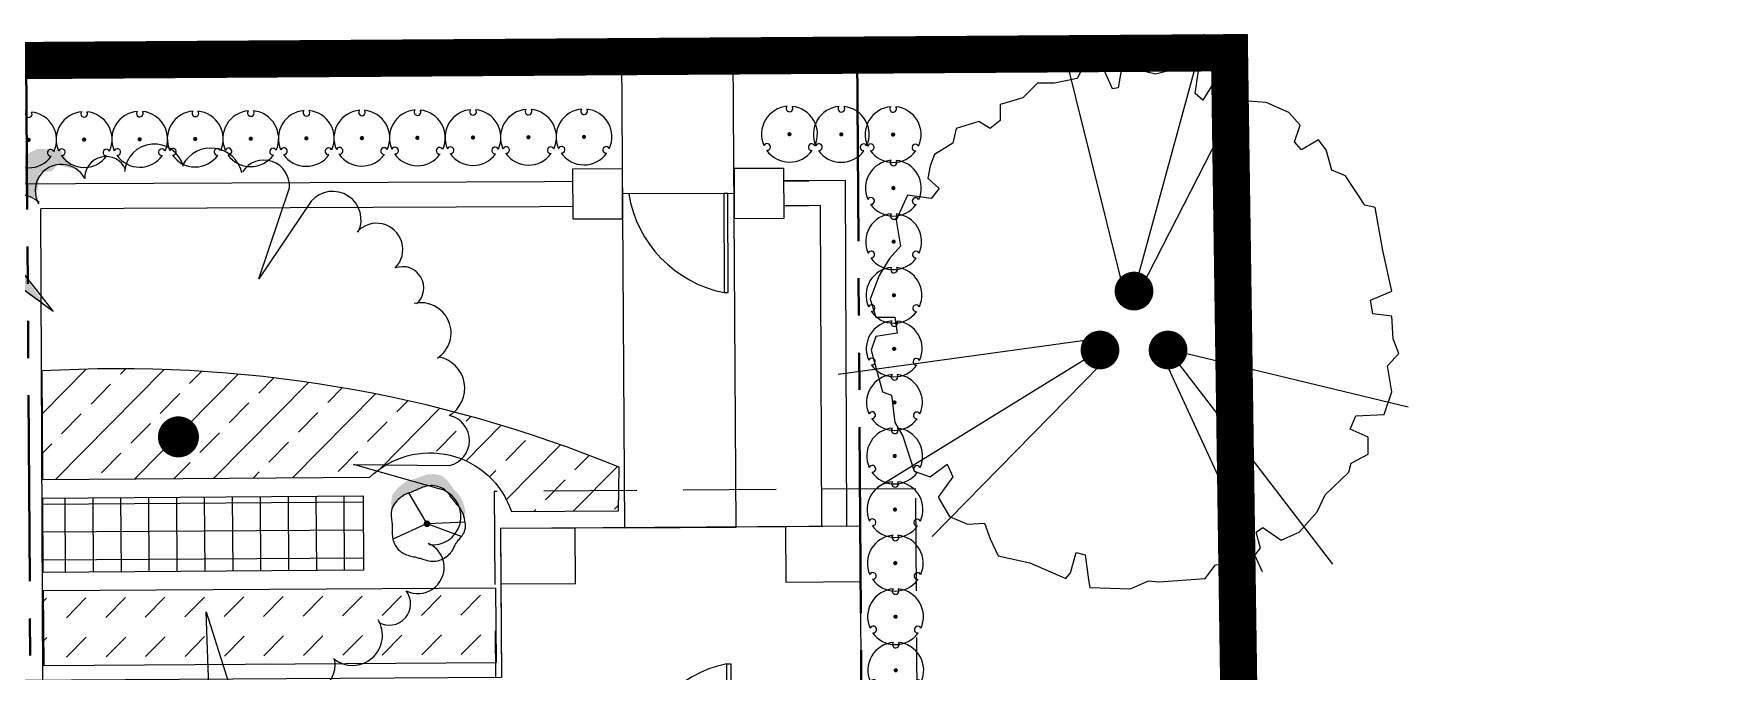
# Model space of a CAD drawing. Header units: feet. Extents: x 919634 to 928945, y 707022 to 708026.
# Drawn here: x 920914.06 to 920959.39, y 707584.2 to 707601.35 of the extents above; entities that cross this region are included whole.
import ezdxf

# ---------------------------------------------------------------- set-up
doc = ezdxf.new("R2010")
doc.units = ezdxf.units.FT
doc.header["$LTSCALE"] = 20
doc.header["$MEASUREMENT"] = 0
for name, pattern in [('PHANTOM2', [1.25, 0.625, -0.125, 0.125, -0.125, 0.125, -0.125]), ('Site Plan$0$HIDDEN2', [0.1875, 0.125, -0.0625]), ('Site Plan$0$PHANTOM2', [1.25, 0.625, -0.125, 0.125, -0.125, 0.125, -0.125])]:
    doc.linetypes.add(name, pattern=pattern)
doc.layers.add('-u-site-propline', color=7, linetype='PHANTOM2', true_color=0xd10000)
for name, color, linetype in [('-u-site-xref', 7, 'Continuous'), ('LK-SHRB-035M', 4, 'Continuous'), ('LK-SHRB-TRNK', 3, 'Continuous'), ('LK-TREE-013M', 6, 'Continuous'), ('LK-TREE-025M', 2, 'Continuous'), ('LK-TREE-035M', 123, 'Continuous'), ('LK-TREE-050M', 2, 'Continuous'), ('LK-TREE-TRNK', 32, 'Continuous'), ('LP-SHRB', 7, 'Continuous'), ('LP-TREE', 15, 'Continuous'), ('Site Plan$0$-u-site-bldg-slab', 6, 'Continuous'), ('Site Plan$0$-u-site-bldg_interior', 252, 'Continuous'), ('Site Plan$0$-u-site-fence', 4, 'Site Plan$0$FENCELINE1'), ('Site Plan$0$-u-site-wall', 4, 'Continuous'), ('Site Plan$0$A-DOOR', 253, 'Continuous'), ('Site Plan$0$SP-BLDG-ROOF ABOVE', 4, 'Site Plan$0$HIDDEN2'), ('x-RL TH7-LP Block$0$LK-SHRB-013M', 253, 'Continuous'), ('x-RL TH7-LP Block$0$LK-SHRB-035M', 253, 'Continuous'), ('x-RL TH7-LP Block$0$LK-SHRB-TRNK', 253, 'Continuous'), ('x-RL TH7-LP Block$0$LK-TREE-050M', 253, 'Continuous'), ('x-RL TH7-LP Block$0$LK-TREE-TRNK', 253, 'Continuous'), ('x-RL TH7-LP Block$0$LP-PATT-SHAR', 253, 'Continuous'), ('x-RL TH7-LP Block$0$LP-SHAR-BRDR-CONT', 253, 'Continuous'), ('x-RL TH7-LP Block$0$LP-SHRB', 253, 'Continuous'), ('x-RL TH7-LP Block$0$LP-TREE', 253, 'Continuous')]:
    doc.layers.add(name, color=color, linetype=linetype)
for name, color, linetype, lineweight in [('Site Plan$0$SP-LOT LINES', 252, 'Site Plan$0$PHANTOM2', 40), ('Site Plan$0$SP-SIDEWALK', 2, 'Continuous', 25), ('SP-BUILDING-FOOTPRINT', 1, 'Continuous', 25)]:
    doc.layers.add(name, color=color, linetype=linetype, lineweight=lineweight)
for name, color, linetype, plot in [('x-RL TH7-LP Block$0$-u-site-no_plot', 253, 'Continuous', False), ('x-RL TH7-LP Block$0$LK-SHRB-SHAD', 253, 'Continuous', False), ('x-RL TH7-LP Block$0$LK-TREE-SHAD', 253, 'Continuous', False)]:
    doc.layers.add(name, color=color, linetype=linetype, plot=plot)
doc.layers.get('-u-site-xref').off()
doc.linetypes.add('Site Plan$0$FENCELINE1', pattern='A,0.25,-0.1,[133,ltypeshp.shx,S=0.1,R=0,X=-0.1,Y=0],-0.1,1', length=1.45)

# ---------------------------------------------------------------- blocks, each defined once
blk = doc.blocks.new('Site Plan$0$_Details_TH7_wall')
at = {"layer": 'Site Plan$0$-u-site-fence'}
for p, q in [((-10.64164852327471, -3.407745913852223), (-10.62215398417317, -6.407682573674428)), ((-10.64056549425542, -3.574409061703784), (-10.62323701330962, -6.241019425707211))]:
    blk.add_line(p, q, dxfattribs=at)
blk.add_lwpolyline([(-7.975837739973308, -3.671678568964944), (-7.976582323064244, -3.557097654835709), (-10.64056549425542, -3.574409061703784), (-10.63982091116449, -3.688989975833019)], close=True, dxfattribs=at)
blk.add_arc((-11.15602003867887, -3.04346506160615), 3.241637188778277, 279.4598342762083, 348.8256528219854, dxfattribs=at)
at = {"layer": 'Site Plan$0$-u-site-wall'}
for p, q in [((-1.699208916979842, -0.3519325904780999), (-10.99784190370701, -0.4171858580084518)), ((-10.99784190370701, -0.4171858580084518), (-10.97682703589089, -3.410445488174446)), ((-1.692903444869444, -1.021904838620685), (-10.32315458671656, -1.082467728760093)), ((-10.32315458671656, -1.082467728760093), (-10.30684349336661, -3.405743866460398)), ((-10.98534901116583, -2.069951096031087), (-10.98970279156544, -1.399965241962219)), ((-10.31536315709696, -2.06559731563147), (-10.31971693749658, -1.395611461562602)), ((-10.95576902327593, -6.4098505100701), (-10.8145652905805, -26.41285651654471)), ((-10.28578304022085, -6.405496728373691), (-10.17542641807813, -22.03868225950282)), ((2.504230373771861, -21.94970261747949, 1.984302712578308e-08), (-10.17542641796172, -22.03868225961924, 1.984302712585061e-08))]:
    blk.add_line(p, q, dxfattribs=at)
for points in [[(-11.320341938025642, -2.07212798622976), (-11.311634377227165, -3.412099694251083), (-9.971662669205841, -3.403392133452606), (-9.980370230004318, -2.0634204254312833)], [(-11.292139838125625, -6.412036354073288), (-11.283432277327147, -7.752008062094611), (-9.943460569305824, -7.743300501296135), (-9.952168130104301, -6.403328793274811)]]:
    blk.add_wipeout(points).dxf.layer = 'Site Plan$0$-u-site-wall'
for points in [[(-11.32034193802564, -2.07212798622976), (-11.31163437722716, -3.412099694251083), (-9.971662669205841, -3.403392133452606), (-9.980370230004318, -2.063420425431283)], [(-11.29213983812562, -6.412036354073289), (-11.28343227732715, -7.752008062094611), (-9.943460569305824, -7.743300501296134), (-9.952168130104301, -6.403328793274811)]]:
    blk.add_lwpolyline(points, close=True, dxfattribs=at)
blk = doc.blocks.new('*U239')
at = {"layer": 'Site Plan$0$A-DOOR'}
blk.add_lwpolyline([(-28.625, -31.96847301748949), (-30, -31.96847301748949), (-30, 0), (-28.625, 0)], close=True, dxfattribs=at)
blk.add_arc((-36.41138767640513, 6.143921902290211), 38.89964626533935, 281.5466680525947, 350.9124866484809, dxfattribs=at)
blk = doc.blocks.new('Site Plan')
at = {"layer": 'Site Plan$0$-u-site-bldg-slab'}
for p, q in [((920934.2773987101, 707588.0888524627, 7.807863672923385e-08), (920928.6108517931, 707588.0520129928, 7.807863672923385e-08)), ((920926.6206120119, 707586.5442215626, 8.322686799785734e-07), (920926.6368983892, 707584.039095356, 7.807863672923385e-08))]:
    blk.add_line(p, q, dxfattribs=at)
at = {"layer": 'Site Plan$0$-u-site-bldg_interior'}
for p, q in [((920928.6108517931, 707588.0520129928, 7.807863672923385e-08), (920926.6108940576, 707588.039010827, 7.807863672923385e-08)), ((920926.6108940576, 707588.039010827, 7.807863672923385e-08), (920926.6206120119, 707586.5442215626, 8.322686799785734e-07)), ((920928.6205697474, 707586.5572237284, 8.322686799785734e-07), (920928.6108517931, 707588.0520129928, 7.807863672923385e-08)), ((920936.2772806216, 707588.101857663, 3.886613272988031e-07), (920934.2773987101, 707588.0888524627, 7.807863672923385e-08)), ((920934.2871166645, 707586.5940631983, 8.322686799785734e-07), (920934.2773987101, 707588.0888524627, 7.807863672923385e-08)), ((920936.2772806216, 707588.101857663, 3.886613272988031e-07), (920936.2869985758, 707586.6070683987, 1.142851370548143e-06)), ((920928.6205697474, 707586.5572237284, 8.322686799785734e-07), (920926.6206120119, 707586.5442215626, 8.322686799785734e-07)), ((920936.2869985758, 707586.6070683987, 1.142851374652229e-06), (920934.2871166645, 707586.5940631983, 8.322686799785734e-07))]:
    blk.add_line(p, q, dxfattribs=at)
at = {"layer": 'Site Plan$0$SP-BLDG-ROOF ABOVE', "elevation": 7.807863672923385e-08}
blk.add_lwpolyline([(920936.3618705237, 707575.102129348), (920937.8617746473, 707575.1118847368), (920937.7707595134, 707589.1115847033), (920926.4377298361, 707589.0379061945), (920926.4702352446, 707584.0380118424)], dxfattribs=at)
at = {"layer": 'Site Plan$0$SP-LOT LINES', "ltscale": 0.4, "elevation": 7.807863672923385e-08}
blk.add_lwpolyline([(920913.862083865, 707600.6230623508), (920936.1949452445, 707600.7682532028), (920936.8060470392, 707506.7702396355), (920914.4731856597, 707506.6250487836)], close=True, dxfattribs=at)
at = {"layer": 'Site Plan$0$SP-SIDEWALK', "elevation": 7.807863672923385e-08}
blk.add_lwpolyline([(920932.8617085185, 707600.7465830965), (920929.8617719153, 707600.7270798477), (920929.944119038, 707588.0606826205), (920932.9440556412, 707588.0801858694)], close=True, dxfattribs=at)
at = {"layer": 'Site Plan$0$-u-site-bldg_interior', "xscale": 0.08333333333333329, "yscale": 0.08333333333333329, "zscale": 0.08333333333333329, "rotation": 180.372487237565}
blk.add_blockref('*U239', (920930.3186799377, 707581.726084177, 1.819221445774341e-07), dxfattribs=at)
at = {"layer": 'Site Plan$0$-u-site-wall', "rotation": 269.8332824135965}
blk.add_blockref('Site Plan$0$_Details_TH7_wall', (920936.2639929139, 707586.3992919996, 5.823512418688203e-08), dxfattribs=at)
blk = doc.blocks.new('x-RL TH7-LP Block$0$SHRUB-LRG-121')
at = {"layer": 'x-RL TH7-LP Block$0$LK-SHRB-SHAD'}
blk.add_hatch(color=256, dxfattribs=at).paths.add_polyline_path([(0.2065465789053249, 0.499285902393737), (0.2951794070149774, 0.5079279536462238), (0.411915319333076, 0.4906438459901814), (0.5243276808678559, 0.397741762831771), (0.5999898483938679, 0.2918765950680324), (0.6432253726944523, 0.1579247517193387), (0.6994315575786629, -0.001953250537884088), (0.703755108361996, -0.1099789298269798), (0.6778137954283778, -0.2158440975907219), (0.6107987294690176, -0.2914620730930899), (0.4746068345091103, -0.3930062126550524), (0.4097535480582408, -0.4578216202285113), (0.2908558562316514, -0.5161554880748369), (0.1676346053880735, -0.5464026751851456), (0.08764888707872842, -0.5420816469833696), (0.06386934541994549, -0.5312790790544568), (0.1525021735295979, -0.5075134316712848), (0.2389732221307597, -0.4578216202285113), (0.3146353896567717, -0.3908456959786335), (0.4184006496248998, -0.3173882371526879), (0.5027099187175637, -0.222325637317855), (0.5394601209599799, -0.1359050938865778), (0.5394601209599799, -0.008434790265017256), (0.5048716982260544, 0.1017514005494355), (0.4637979534339678, 0.1838509157789332), (0.431371310208533, 0.276753004088409), (0.3665180237576635, 0.3847786833775082), (0.2886940767231607, 0.4560756306780966), (0.2411350016392504, 0.4841623062630482)])
at = {"layer": 'x-RL TH7-LP Block$0$LK-SHRB-013M'}
for p, q in [((-0.2098530739028206, 0.4809741930429254), (0.002837181159428326, 0.004674438082567178)), ((0.02411054094827492, 0.011761417733549), (0.4392924265207689, 0.2544689060083254)), ((0.002837181159428326, 0.004674438082567178), (-0.1833047622509838, -0.4896424062422291))]:
    blk.add_line(p, q, dxfattribs=at)
at = {"layer": 'x-RL TH7-LP Block$0$LK-SHRB-035M'}
blk.add_line((0.002837181159428326, -0.00418428843384433), (0.02518236886833591, -0.5396977819131603), dxfattribs=at)
blk.add_lwpolyline([(0.3657733124828653, -0.35104675494226), (0.3815805365216605, -0.3398224485478138), (0.3984144767265718, -0.327644928642151), (0.4158459435518083, -0.3143925663024838), (0.4334457474515645, -0.2999437326060139), (0.4507846988800637, -0.2841767986299537), (0.4674336082915005, -0.2669701354515119), (0.4829632861400981, -0.2482021141479045), (0.4969445428800441, -0.2277511057963295), (0.5090221857100872, -0.2055785103113124), (0.5191370088070641, -0.181977842956595), (0.5273038030923587, -0.157325647833229), (0.5335373594873332, -0.1319984690422693), (0.5378524689133641, -0.1063728506847603), (0.5402639222918211, -0.08082533686176063), (0.5407865105440806, -0.05573247167431816), (0.5394350245915192, -0.03147079922348794), (0.536275354923454, -0.008348851016915404), (0.5315777903010783, 0.01359689181135337), (0.5256637190535045, 0.03439796072068546), (0.5188545295098805, 0.05408588717044083), (0.511471609999326, 0.07269220261998655), (0.5038363488509816, 0.09024843852867548), (0.4962701343939813, 0.1067861263558783), (0.4890943549574445, 0.1223367975609513), (0.4825563381064555, 0.1369648516656667), (0.4766071683498154, 0.1508661604414172), (0.4711238694322759, 0.1642694637220075), (0.4659834650985957, 0.1774035013412316), (0.4610629790935121, 0.190497013132898), (0.456239435161784, 0.2037787389308043), (0.4513898570481558, 0.2174774185687482), (0.4463912684973721, 0.2318217918805381), (0.441103597414795, 0.2469884512149925), (0.4353183883481648, 0.2629453989810351), (0.4288100900058325, 0.2796084901026141), (0.4213531510961417, 0.2968935795036778), (0.4127220203274362, 0.3147165221081671), (0.4026911464080811, 0.3329931728400304), (0.391034978046406, 0.3516393866232121), (0.3775279639507758, 0.3705710183816642), (0.3620217693270575, 0.3896513068901406), (0.3446769253713242, 0.4085330263266691), (0.3257311797771578, 0.4268163347200868), (0.3054222802381474, 0.4441013900992274), (0.2839879744478893, 0.4599883504929316), (0.2616660100999724, 0.4740773739300366), (0.238694134887993, 0.4859686184393794), (0.2153100965055472, 0.4952622420497939), (0.1917475925335239, 0.5016977528998616), (0.1682241201020815, 0.505572059567136), (0.1449531262286641, 0.5073214207389043), (0.1221480579307368, 0.5073820951024572), (0.1000223622257579, 0.5061903413450857), (0.07878948613117842, 0.5041824181540839), (0.05866287666444947, 0.5017945842167428), (0.03985598084303632, 0.4994630982203496), (0.02248366055935236, 0.497542796593585), (0.006266437205681541, 0.4960628267306575), (-0.009173752950729863, 0.4949709137671725), (-0.02421497364264269, 0.4942147828387213), (-0.03923528860280356, 0.4937421590809024), (-0.05461276156398043, 0.4935007676293139), (-0.0707254562589128, 0.493438333619558), (-0.08795143642037573, 0.4935025821872294), (-0.1065660895111904, 0.4936041247113003), (-0.1264340979145473, 0.4935051175442382), (-0.1473174677437044, 0.4929306032818879), (-0.1689782051119195, 0.491605624520087), (-0.1911783161324578, 0.4892552238546806), (-0.2136798069185772, 0.4856044438815097), (-0.2362446835835428, 0.4803783271964157), (-0.2586349522406195, 0.4733019163952399), (-0.28062070960695, 0.4641738346543072), (-0.3020044148152365, 0.4530870274718488), (-0.3225966176020663, 0.4402080209265833), (-0.3422078677040261, 0.4257033410972291), (-0.3606487148577031, 0.4097395140625011), (-0.3777297087996843, 0.3924830659011107), (-0.3932613992665566, 0.37410052269178), (-0.4070543359949141, 0.3547584105132238), (-0.4189846554291066, 0.3346415083351673), (-0.4291908408445835, 0.3140076066914048), (-0.4378769622245784, 0.293132749006741), (-0.4452470895522964, 0.2722929787059769), (-0.451505292810964, 0.2517643392139171), (-0.4568556419838004, 0.2318228739553625), (-0.461502207054032, 0.2127446263551214), (-0.4656490580048782, 0.1948056398379947), (-0.4694891977182891, 0.1781690378778826), (-0.4731713606711594, 0.1625462641450675), (-0.4768332142391358, 0.1475358423589199), (-0.4806124257978439, 0.1327362962388214), (-0.4846466627229091, 0.1177461495041427), (-0.4890735923899712, 0.1021639258742653), (-0.4940308821746626, 0.08558814906856327), (-0.4996561994526161, 0.06761734280640752), (-0.5059803350152947, 0.04795023198010284), (-0.5126065733175551, 0.02668634617363708), (-0.519031322230056, 0.00402541614392149), (-0.5247509896234988, -0.01983282735213265), (-0.5292619833685421, -0.04468865355761409), (-0.5320607113358804, -0.070342331715608), (-0.5326435813961865, -0.09659413106920312), (-0.5305070014201405, -0.1232443208614882), (-0.5253009075472193, -0.1500657602906834), (-0.517289348992108, -0.1767216683755279), (-0.5068899032382888, -0.2028478540898924), (-0.4945201477692436, -0.2280801264076509), (-0.4805976600684474, -0.2520542943026705), (-0.4655400176193822, -0.2744061667488253), (-0.4497647979055373, -0.2947715527199861), (-0.4336895784103874, -0.3127862611900234), (-0.417675376585116, -0.328206366086075), (-0.4018569697517407, -0.3412690011483335), (-0.3863125751999661, -0.352331565070255), (-0.3711204102195111, -0.3617514565453028), (-0.3563586921000876, -0.3698860742669261), (-0.3421056381314074, -0.3770928169285881), (-0.3284394656031822, -0.383729083223745), (-0.3154383918051309, -0.3901522718458565), (-0.3031309360368155, -0.3966813471353809), (-0.291346825637234, -0.4034815360208093), (-0.2798660899552345, -0.4106796310776275), (-0.2684687583396652, -0.4184024248813252), (-0.2569348601393813, -0.4267767100073954), (-0.2450444247032308, -0.4359292790313241), (-0.232577481380055, -0.4459869245286043), (-0.219314059518716, -0.4570764390747222), (-0.2050514160916777, -0.4692157957703103), (-0.1896557185658807, -0.4819876898165489), (-0.1730103620318957, -0.4948659969397617), (-0.1549987415802647, -0.5073245928662686), (-0.1355042523015726, -0.5188373533223931), (-0.1144102892863614, -0.5288781540344552), (-0.09160024762520891, -0.5369208707287783), (-0.06695752240866426, -0.5424393791316859), (-0.04048119930575922, -0.5450505099464706), (-0.01263312629937019, -0.5449429137843325), (0.01600915804914393, -0.5424481962334475), (0.04486811517845268, -0.5378979628819813), (0.07336620652719716, -0.5316238193181171), (0.1009258935340398, -0.5239573711300203), (0.1269696376376288, -0.5152302239058635), (0.1509199002766195, -0.5057739832338264), (0.1723440149706832, -0.4958832636724217), (0.1913888035635622, -0.4857047156615764), (0.208345959980015, -0.4753479986115536), (0.2235071781447999, -0.464922771932617), (0.2371641519826824, -0.4545386950350405), (0.2496085754184136, -0.4443054273290805), (0.2611321423767592, -0.4343326282250146), (0.2720265467824774, -0.4247299571331027), (0.282572228871615, -0.4155614766450064), (0.2930046141253513, -0.4067088620779806), (0.3035478743361608, -0.3980081919306642), (0.3144261812965183, -0.3892955447016995), (0.3258637067988985, -0.3804069988897325), (0.338084622635769, -0.3711786329934093), (0.3513131005996044, -0.3614465255113686)], close=True, dxfattribs=at)
at = {"layer": 'x-RL TH7-LP Block$0$LK-SHRB-TRNK', "const_width": 0.046875}
blk.add_lwpolyline([(-0.0234375, 0, 1), (0.0234375, 0, 1)], format="xyb", close=True, dxfattribs=at)
blk = doc.blocks.new('x-RL TH7-LP Block$0$TREE-SIMP-024')
at = {"layer": 'x-RL TH7-LP Block$0$LK-TREE-SHAD'}
blk.add_hatch(color=256, dxfattribs=at).paths.add_polyline_path([(0.1890392876505302, -0.4914625425579686), (0.2122538417685007, -0.5256094872272712), (0.2532375141730938, -0.5283298083166699), (0.3119894994224524, -0.5023558214439703), (0.3488751212994714, -0.5037111922460724), (0.3748395371480342, -0.4777467763975238), (0.4103546213606251, -0.4941301901573638), (0.4458784854625435, -0.4804583228024413), (0.4499869085587704, -0.4463034049931593), (0.4827752814527457, -0.4435615268122319), (0.5237645425420112, -0.4271557661335734), (0.5374364046921016, -0.3916319072365013), (0.4677999237022448, -0.2646004044787063), (0.4814606117391236, -0.2673287123739385), (0.5811675407061045, -0.3424377704076562), (0.6358238768052615, -0.3069019339042427), (0.6249050584882809, -0.2713852550636489), (0.6563316736071556, -0.2536161387256897), (0.6905033561629352, -0.1921294586080649), (0.6754793072618952, -0.1798385099472739), (0.6932444327993608, -0.1620733844098154), (0.7151139873763555, -0.1238148273882871), (0.7082908266705772, -0.09785999622977926), (0.6932723684028588, -0.06644295733990191), (0.7124048371439358, -0.04457898493521384), (0.7206121090560202, -0.009056715461291276), (0.6905616235424645, 0.007328289670340382), (0.7329206188030071, 0.03602978614996744), (0.7370298401875459, 0.07291700591118655), (0.7179093405918024, 0.09203750550695133), (0.676924078764074, 0.08929323635833697), (0.7124583154346453, 0.1384849718098451), (0.7029036562701094, 0.1671713118368103), (0.6687575131452945, 0.193118164650528), (0.6564657629400017, 0.2054099148558279), (0.5362310864248627, 0.1589257265477073), (0.5335043751062472, 0.1780510184884818), (0.6455525333076935, 0.2600526754644719), (0.629173911892849, 0.311961547954219), (0.5868252892009878, 0.3187799195711634), (0.5800021304438587, 0.3447347591907146), (0.5417667199370442, 0.4021018401502943), (0.5253745262878908, 0.4075616432481155), (0.5089783437868505, 0.3993599652255568), (0.5035185354842042, 0.4157521536698852), (0.4693747885318942, 0.4498959006221668), (0.4488845495600344, 0.4567206592121238), (0.4038004408650693, 0.4526090468599193), (0.3942457764956941, 0.4812953816820524), (0.3464349545334926, 0.496309052809579), (0.3341336228943703, 0.4758132232043835), (0.3327790503805659, 0.5154311470333397), (0.3081915624256624, 0.5263531546063263), (0.2494443643164743, 0.5167729508059438), (0.2439733819006165, 0.4949129724579535), (0.2112025668366186, 0.5522816480455219), (0.1524505763824209, 0.5263076559679831), (0.1497110976301883, 0.5017161739563747), (0.1811305294363592, 0.4948946130834457), (0.202984124067541, 0.4785072085230979), (0.212541181353231, 0.45801777109574), (0.2344003614129235, 0.4607564515596465), (0.2835801296677403, 0.4553062246908226), (0.2904048882577115, 0.4348159857189486), (0.3081524507603319, 0.3924705522830649), (0.3614310626261954, 0.3883876718740424), (0.3819133199970679, 0.354239934121253), (0.3832702886833488, 0.3228189044308749), (0.4119582233383312, 0.3187288407091629), (0.4338078271690051, 0.2886799465673988), (0.4365281534632288, 0.2476962793676662), (0.312182657679358, 0.1588602791116926), (0.4802353394693739, 0.2149214735031819), (0.5048180383354861, 0.1876056743968348), (0.5075423554302176, 0.1602834967785185), (0.5048004805054802, 0.1274951206283248), (0.4965979976822155, 0.1083666426877699), (0.5239185806725288, 0.1001777301501932), (0.5416661483799885, 0.05783230191914868), (0.5266269378214474, 0.01820959095000774), (0.5074992581692186, 0.01273941007867307), (0.5252540059331636, -0.005015337685279064), (0.5129446926930257, -0.05283414645331419), (0.4979158599080051, -0.05693698412104453), (0.5361496757868451, -0.1197686605234622), (0.5033493272351564, -0.1634950041924412), (0.4732932530368998, -0.1662360808288668), (0.4801140208263632, -0.2003878093821498), (0.4746406454941905, -0.2304446851249153), (0.4514085283413749, -0.2564082994289478), (0.4418442877430095, -0.2605095392124781), (0.426813860329986, -0.2700769723230536), (0.4186041922453967, -0.3137961359355472), (0.3899074796497359, -0.3397613448675685), (0.3653199916948324, -0.3288393372945819), (0.239660629690519, -0.2387102159554928), (0.3434432538051624, -0.3916885715269984), (0.3256701466667096, -0.4367766762272822), (0.2901462825647911, -0.4504485435822119), (0.2696576382209059, -0.4381591895494168), (0.2559953555560242, -0.4408954770970226), (0.2505179861671536, -0.4846138391650001), (0.2286588009026502, -0.4873525248337458), (0.2177264207609824, -0.4982849049754137)])
at = {"layer": 'x-RL TH7-LP Block$0$LK-TREE-050M'}
for p, q in [((-0.04860488914232519, 0.3204401747418828), (-0.1004783664031379, 0.4881257947864839)), ((-0.05369746659829389, 0.4915933362915723), (-0.04860488914232519, 0.3204401747418828)), ((0.2897369795163627, 0.1452474562183212), (0.4331856951178565, 0.2463997710962005)), ((0.4509396161136294, 0.2029800207524346), (0.2897369795163627, 0.1452474562183212)), ((-0.484126475581121, 0.1008413697186938), (-0.3197764530257245, 0.05279546313309424)), ((-0.3197764530257245, 0.05279546313309424), (-0.4952847406890442, 0.05527856086738581)), ((0.3323934762303793, -0.366144784429423), (0.2276721902811687, -0.2306723100195143)), ((0.2276721902811687, -0.2306723100195143), (0.3682018494262422, -0.3358423614288597)), ((-0.2455091501645086, -0.4292699423333417), (-0.1490278276294532, -0.2878107840738551)), ((-0.1490278276294532, -0.2878107840738551), (-0.2056244374518599, -0.4539617653212815))]:
    blk.add_line(p, q, dxfattribs=at)
for centre, radius, start, end in [((-0.002046592426324878, 0.4868550850393945), 0.05186775325439813, 9.894664786015177, 174.758577227328), ((0.09479688157250621, 0.4893167681903066), 0.04800949825501283, 350.9389413252036, 173.4733813780408), ((-0.1406577635833912, 0.4643518711474144), 0.04668600864248076, 30.61256466583337, 182.9404446800889), ((0.1742931968898063, 0.4599880194734851), 0.03877302073807031, 346.4677891969286, 145.8460662159045), ((-0.2256235228414027, 0.416537993178828), 0.05803041528278666, 48.19387987775519, 187.3850517374514), ((0.249491642336892, 0.4128623806588791), 0.05490868705670256, 338.5456909887605, 138.9426875496921), ((-0.3155583000221611, 0.3648621441673399), 0.05490868705670256, 50.5456909887609, 210.9426875496927), ((0.3264296698085047, 0.3432980403228925), 0.05803041528278666, 336.1938798777554, 115.3850517374514), ((-0.3836150434950696, 0.3079067958741248), 0.03877302073807031, 58.46778919692883, 217.8460662159039), ((0.398159233570567, 0.2772661021778475), 0.04668600864248076, 318.6125646658333, 110.9404446800895), ((-0.4360740535002208, 0.2413643889474102), 0.04800949825501283, 62.93894132520439, 245.4733813780411), ((-0.4636591329584405, 0.1485000700117638), 0.05186775325439813, 81.89466478601592, 246.7585772273271), ((0.4623942692778655, 0.1523929201382828), 0.05186775325439813, 297.894664786015, 102.7585772273273), ((0.4946617483395528, 0.06105000505942826), 0.04800949825501283, 278.9389413252028, 101.4733813780415), ((-0.4850905122466429, 0.009719136930840477), 0.04668600864248076, 102.6125646658336, 254.9404446800894), ((0.4913341631808805, -0.02361856542178487), 0.03877302073807031, 274.4677891969283, 73.84606621590467), ((-0.4658726755859846, -0.08586340293272343), 0.05803041528278666, 120.1938798777553, 259.3850517374512), ((0.4697526148953841, -0.1096991602439772), 0.05490868705670256, 266.5456909887607, 66.94268754969211), ((-0.4445173971826932, -0.1873651743553211), 0.05490868705670256, 122.545690988761, 282.9426875496918), ((0.4273681537194989, -0.2043681359880694), 0.05803041528278666, 264.1938798777555, 43.3850517374514), ((-0.4113803323655247, -0.2696911542562219), 0.03877302073807031, 130.4677891969289, 289.8460662159039), ((0.3867337028646318, -0.2929919960733187), 0.04668600864248076, 246.6125646658334, 38.94044468008853), ((-0.3643054682475793, -0.3401453721469778), 0.04800949825501283, 134.9389413252038, 317.4733813780404), ((0.2878219670432429, -0.3926710807491034), 0.05186775325439813, 225.8946647860147, 30.75857722732785), ((-0.2845105109362862, -0.3950769944404016), 0.05186775325439813, 153.8946647860153, 318.7585772273273), ((0.2109208918357979, -0.4515857900502454), 0.04800949825501283, 206.9389413252034, 29.47338137804071), ((-0.1591446606051079, -0.4583451141828618), 0.04668600864248076, 174.6125646658334, 326.940444680089), ((-0.06230162510055948, -0.4696044945809916), 0.05803041528278666, 192.1938798777558, 331.3850517374509), ((0.04083143997263505, -0.4806601902269989), 0.05490868705670256, 194.5456909887608, 354.942687549692), ((0.1293680157899644, -0.4745850956696813), 0.03877302073807031, 202.4677891969289, 1.846066215904139)]:
    blk.add_arc(centre, radius, start, end, dxfattribs=at)
at = {"layer": 'x-RL TH7-LP Block$0$LK-TREE-TRNK', "const_width": 0.03749999999999999}
blk.add_lwpolyline([(0.01325825214726706, 0.01325825214723153, 1), (-0.01325825214723864, -0.01325825214726706, 1)], format="xyb", close=True, dxfattribs=at)
blk = doc.blocks.new('x-RL TH7-LP Block', base_point=(1241.699483058532, 168.1706843559634))
at = {"layer": 'x-RL TH7-LP Block$0$LP-PATT-SHAR'}
h = blk.add_hatch(dxfattribs=at)
h.set_pattern_fill('DASH', color=256, scale=6, angle=45)
h.set_pattern_definition([(45, (1251.502058341866, 182.4348275220254), (0, 1.060660171779821), [0.75, -0.75])])
h.paths.add_polyline_path([(1251.502058341866, 182.4348275220254), (1263.668782899505, 182.4348275220254), (1263.668782899505, 184.4348275220254), (1251.502058341866, 184.4348275220254)])
h = blk.add_hatch(dxfattribs=at)
h.set_pattern_fill('ANSI37', color=256, scale=6, angle=45)
h.set_pattern_definition([(90, (922118.9625385818, 708828.6941068189), (-0.7500000000000001, 0), []), (180, (922118.9625385818, 708828.6941068189), (-5.551115123125783e-17, -0.75), [])])
h.paths.add_polyline_path([(1255.055698506418, 181.9348275220254), (1263.668789160671, 181.9348275221419), (1263.668789160671, 179.9348275221419), (1255.055698506534, 179.9348275221419)])
h = blk.add_hatch(dxfattribs=at)
h.set_pattern_fill('ANSI33', color=256, scale=6)
h.set_pattern_definition([(45, (922115.9629815341, 708813.3011943189), (-1.060660171779821, 1.060660171779821), []), (45, (922117.0236417041, 708813.3011943189), (-1.060660171779821, 1.060660171779821), [0.75, -0.375])])
edge = h.paths.add_edge_path()
edge.add_arc((1253.268939550207, 181.0952638996647), 2.307649568208262, 197.9751472897521, 313.9838350833483, ccw=False)
edge.add_line((1251.073925280827, 180.3831130119506), (1248.196378993336, 180.3831130119506))
edge.add_line((1248.196378993336, 180.3831130119506), (1248.168724992196, 179.2081868282985))
edge.add_arc((1261.822472171471, 211.8959248804046), 35.42475167165824, 247.3295882628452, 272.9875654462067)
edge.add_line((1263.668782899505, 176.5193200730719), (1263.668789160671, 179.4348275221419))
edge.add_line((1263.668789160671, 179.4348275221419), (1254.871499242028, 179.4348275221419))
at = {"layer": 'x-RL TH7-LP Block$0$-u-site-no_plot'}
blk.add_line((1241.699483058532, 168.1706843559634), (1396.366149725276, 168.1706843558932), dxfattribs=at)
at = {"layer": 'x-RL TH7-LP Block$0$LP-SHAR-BRDR-CONT'}
for points in [[(1251.502058341866, 182.4348275220254), (1263.668782899505, 182.4348275220254), (1263.668782899505, 184.4348275220254), (1251.502058341866, 184.4348275220254)], [(1255.055698506418, 181.9348275220254), (1263.668789160671, 181.9348275221419), (1263.668789160671, 179.9348275221419), (1255.055698506534, 179.9348275221419)]]:
    blk.add_lwpolyline(points, close=True, dxfattribs=at)
blk.add_lwpolyline([(1254.871499242028, 179.4348275221419, -0.5543586075936796), (1251.073925280827, 180.3831130119506), (1248.196378993336, 180.3831130119506), (1248.168724992196, 179.2081868282985, 0.1124241353563668), (1263.668782899505, 176.5193200730719), (1263.668789160671, 179.4348275221419)], format="xyb", close=True, dxfattribs=at)
at = {"layer": 'x-RL TH7-LP Block$0$LP-SHRB', "xscale": 1.896938157072053, "yscale": 1.896938157072053, "zscale": 3.319641774876093, "rotation": 270}
blk.add_blockref('x-RL TH7-LP Block$0$SHRUB-LRG-121', (1253.343086592387, 180.6947119858814), dxfattribs=at)
at = {"layer": 'x-RL TH7-LP Block$0$LP-TREE', "xscale": 14.70790299536585, "yscale": 14.70790299536585, "zscale": 14.70790299536585}
blk.add_blockref('x-RL TH7-LP Block$0$TREE-SIMP-024', (1260.00988935621, 178.3148679371225), dxfattribs=at)
blk = doc.blocks.new('SHRUB-LRG-020')
at = {"layer": 'LK-SHRB-035M'}
for centre, radius, start, end in [((0, 0), 0.5, 94.34978531993045, 204.197478914356), ((0.001889855033477161, 0.4603848002291109), 0.05995317584729301, 145.5617106720357, 37.37413056032797), ((0, 0), 0.5, 335.6607324966503, 84.36192919374862), ((-0.3996498600313707, -0.2285557376460936), 0.05995317584729301, 265.5617106720358, 157.3741305603279), ((0, 0), 0.5, 215.0580211348241, 323.979530820607), ((0.3977600049978971, -0.2318290625830173), 0.05995317584729301, 25.56171067203576, 277.3741305603279)]:
    blk.add_arc(centre, radius, start, end, dxfattribs=at)
at = {"layer": 'LK-SHRB-TRNK', "const_width": 0.0375}
blk.add_lwpolyline([(-0.01875000000000071, 0, 1), (0.01875000000000071, 0, 1)], format="xyb", close=True, dxfattribs=at)
blk = doc.blocks.new('TREE-DCID-208')
at = {"layer": 'LK-TREE-013M'}
for p, q in [((0.002221570140164886, 0.07526916604220446), (0.1384640377961546, 0.5735920751646688)), ((-0.08357114908488938, -0.01907001246294726), (-0.5703501843774461, -0.08595924322074211)), ((0.06807861270371518, -0.03879857771401873), (0.3865055728904849, -0.4537296575174707))]:
    blk.add_line(p, q, dxfattribs=at)
at = {"layer": 'LK-TREE-025M'}
for p, q in [((0.0169001688407775, 0.08193974536763449), (0.2215828070808925, 0.4828385083112892)), ((-0.06363547242332857, -0.03879857771402584), (-0.4940948966684005, -0.3050713589170471)), ((0.06975625504964, -0.03722901165738079), (0.5328601105064195, -0.1485639667604062))]:
    blk.add_line(p, q, dxfattribs=at)
at = {"layer": 'LK-TREE-035M'}
for p, q in [((-0.02005751114171517, 0.0867583569020951), (-0.1398999960654237, 0.5698059130878619)), ((0.06440541863156568, -0.06468155249014274), (0.2503172832317091, -0.4675737802074593)), ((-0.06325704160082068, -0.06793503654282063), (-0.3886505299504392, -0.4000236229624932))]:
    blk.add_line(p, q, dxfattribs=at)
at = {"layer": 'LK-TREE-050M'}
blk.add_lwpolyline([(-0.02219505694012014, 0.506330893438431), (-0.02876835268443756, 0.4691044196097351), (-0.03972384559159536, 0.4669146298792413), (-0.05506153566167882, 0.5019513075227309), (-0.09888350729042372, 0.5041411004805809), (-0.1076479016161898, 0.486622760045158), (-0.1514698732449347, 0.4778635914411211), (-0.1843363519664933, 0.4778635914411211), (-0.2128206335251832, 0.4493962894438184), (-0.2566426051539281, 0.4362575349240885), (-0.2566426051539281, 0.4056004399689357), (-0.2763624923868804, 0.3902718924913557), (-0.2982734833844347, 0.4034106470110856), (-0.3420954550131796, 0.3902718924913557), (-0.348668750757497, 0.361804590494053), (-0.3837263280605043, 0.3399066673702862), (-0.3924907223862419, 0.3180087410191703), (-0.3968729195491107, 0.2939210249375606), (-0.3749619337347383, 0.2742128915442876), (-0.3902996238048217, 0.2545047613783709), (-0.4363126940149868, 0.2610741370245577), (-0.4582236798293593, 0.2128987048613311), (-0.4494592855036217, 0.1625334765129054), (-0.4713702713179941, 0.1384457604312956), (-0.4910901585509464, 0.1055988757456561), (-0.5086189472024216, 0.05961323331292334), (-0.4976634542952638, 0.02457655244207757), (-0.4604147784108079, 0.02457655244207757), (-0.4560325812479391, -0.006080539285719055), (-0.4976634542952638, -0.01264991815926919), (-0.5064278486210014, -0.03892742719872189), (-0.484516862806629, -0.1199497472749442), (-0.4669880741551253, -0.1265191261484873), (-0.4604147784108079, -0.1790741442274069), (-0.4450770883407529, -0.2053516532668596), (-0.4231661025263804, -0.2732352188233591), (-0.3924907223862419, -0.284184180385239), (-0.3596242436646833, -0.2600964643036292), (-0.348668750757497, -0.284184180385239), (-0.3771530323161869, -0.3236004439444287), (-0.3552420465018145, -0.3608269177731245), (-0.3201844691988072, -0.3761554652506973), (-0.2873179904772485, -0.3739656722928544), (-0.2763624923868804, -0.4046227672480072), (-0.2610248023167969, -0.4374696519336538), (-0.1996740420365484, -0.4506084064533837), (-0.1295588874305622, -0.4812655014085294), (-0.1207944931047962, -0.4703165398466496), (-0.1098390001976099, -0.4309002762874599), (-0.0923102115461063, -0.4352798589758038), (-0.08573691580178888, -0.4834552943663795), (-0.08354581722036869, -0.4987838418439594), (-0.004666268288616493, -0.5009736348018095), (0.0303913090143908, -0.4856450873242295), (0.05011119624734306, -0.4878348802820796), (0.1399462380862815, -0.4812655014085294), (0.1596661253192053, -0.4549879923690767), (0.1969148012036612, -0.4506084064533837), (0.2297812799252199, -0.4440390308071898), (0.2473100685767236, -0.4221411044560739), (0.2385456742509859, -0.3914840127282773), (0.2516922657395924, -0.3827248408968842), (0.2867498430425997, -0.4068125569784939), (0.3218074203456069, -0.3914840127282773), (0.3568649976486142, -0.3520677459417314), (0.3722026877186693, -0.3192208612560847), (0.4182157579288628, -0.2754250117812092), (0.4225979550917316, -0.2579066713457792), (0.4554644338132903, -0.2403883309103563), (0.4554644338132903, -0.2075414462247096), (0.420406856510283, -0.1922128987471368), (0.4313623494174976, -0.165935389707677), (0.4861398139534288, -0.1637455967498269), (0.5014775040234838, -0.1199497472749442), (0.4927131096977462, -0.06958452215387467), (0.5146240955121186, -0.04549680284490876), (0.5036686026049324, -0.01702950407495507), (0.5014775040234838, 0.02676634539992051), (0.4642288281390563, 0.0311459313156206), (0.4598466309761875, 0.0574234403550804), (0.5014775040234838, 0.07494178079049618), (0.4839487153719801, 0.1537743079088756), (0.4686110253019251, 0.236986420942948), (0.4488911380689729, 0.241366006858641), (0.4116424621845454, 0.2983006108532535), (0.3853492792072757, 0.3092495724151334), (0.3743937863001179, 0.3486658359743231), (0.3590560962300344, 0.368373969367596), (0.3261896175084757, 0.3486658359743231), (0.3130430260198409, 0.3639943834518959), (0.3239985189270271, 0.3968412713648988), (0.3020875331126547, 0.4209289874465156), (0.2582655614839098, 0.4406371176124253), (0.2232079841809025, 0.4428269105702753), (0.2056791955293988, 0.4647248369213912), (0.1640483224820741, 0.491002345960851), (0.1355640409234127, 0.4450167035281254), (0.1202263508533292, 0.4581554580478553), (0.1267996465976466, 0.5019513075227309), (0.08078657638745312, 0.5041411004805809), (0.04353790050302564, 0.4953819286491949), (0.006289224618569733, 0.5041411004805809)], close=True, dxfattribs=at)
at = {"layer": 'LK-TREE-TRNK', "const_width": 0.03749999999999999}
for points in [[(-0.01652842985981806, 0.07526916604221157, 1), (0.02097157014017625, 0.07526916604221157, 1)], [(-0.08238547242333993, -0.03879857771403294, 1), (-0.04488547242334562, -0.03879857771403294, 1)], [(0.04932861270370381, -0.03879857771402584, 1), (0.08682861270369813, -0.03879857771402584, 1)]]:
    blk.add_lwpolyline(points, format="xyb", close=True, dxfattribs=at)

msp = doc.modelspace()

# ---------------------------------------------------------------- block references
at = {"layer": '-u-site-xref'}
msp.add_blockref('Site Plan', (0, 0), dxfattribs=at)

# ---------------------------------------------------------------- next in the draw order: linework, layer by layer
at = {"layer": '-u-site-propline', "const_width": 1}
msp.add_lwpolyline([(920947.0000886252, 707545.9204017931), (920946.2013768834, 707600.8345230455), (920548.4734135537, 707598.2488059332), (920114.5755185183, 707595.4173937511), (920115.1048384466, 707522.8953291861), (920102.9668962085, 707404.7482034572), (920105.5431136015, 707051.8130943171), (920991.6971269739, 707057.367269914), (920991.4728619354, 707093.1250671773), (921085.439179533, 707093.7985091242), (921082.2021453959, 707546.7798329409)], close=True, dxfattribs=at)
at = {"layer": 'SP-BUILDING-FOOTPRINT', "elevation": 7.807863672923385e-08}
msp.add_lwpolyline([(920903.3948628561, 707518.636661417), (920914.7280209615, 707518.7103407745), (920914.657592949, 707529.5433986962), (920925.3240342053, 707529.6127434985), (920925.1923872762, 707549.8623155701), (920936.5254811104, 707549.93599451), (920936.3163629432, 707582.101981422), (920936.316287119, 707582.1019844565), (920936.2772806216, 707588.101857663), (920936.2772806216, 707588.101857663), (920926.6108940576, 707588.039010827), (920926.6368983892, 707584.039095356), (920913.6371087541, 707583.9545808596)], dxfattribs=at)

# ---------------------------------------------------------------- next in the draw order: block references
at = {"layer": '-u-site-xref', "extrusion": (-1.559506165813319e-07, -1.579166133678545e-07, 0.9999999999999755), "rotation": 180.3724872712529}
msp.add_blockref('x-RL TH7-LP Block', (920936.1949452328, 707600.7682532625, -0.2553624070115149), dxfattribs=at)
at = {"layer": 'LP-SHRB', "xscale": 1.502163410681632, "yscale": 1.502163410681632, "zscale": 1.502163410681632}
for p in [(920913.9236133677, 707598.4921321081), (920915.4164448389, 707598.4998959573), (920916.90927631, 707598.5076598065), (920918.4021077811, 707598.5154236557), (920919.8949392523, 707598.523187505), (920921.3877707234, 707598.5309513542), (920922.8806021946, 707598.5387152034), (920924.3734336657, 707598.5464790526), (920925.8662651369, 707598.5542429019), (920927.359096608, 707598.5620067511), (920928.8519280792, 707598.5697706003), (920934.3737042105, 707598.6441393227), (920935.7672508855, 707598.6390458974), (920937.1607975605, 707598.6339524721), (920937.1678942882, 707597.1935497071), (920937.1749910159, 707595.753146942), (920937.1820877437, 707594.312744177), (920937.1891844714, 707592.8723414119), (920937.1962811991, 707591.4319386468), (920937.2033779268, 707589.9915358818), (920937.2104746546, 707588.5511331167), (920937.2175713823, 707587.1107303516), (920937.22466811, 707585.6703275866), (920937.2317648378, 707584.2299248215)]:
    msp.add_blockref('SHRUB-LRG-020', p, dxfattribs=at)
at = {"layer": 'LP-TREE', "xscale": 13.88739792285958, "yscale": 13.88739792285958, "zscale": 15.03416260495856}
msp.add_blockref('TREE-DCID-208', (920943.6047790969, 707593.3797467937), dxfattribs=at)

doc.saveas('drawing.dxf')
